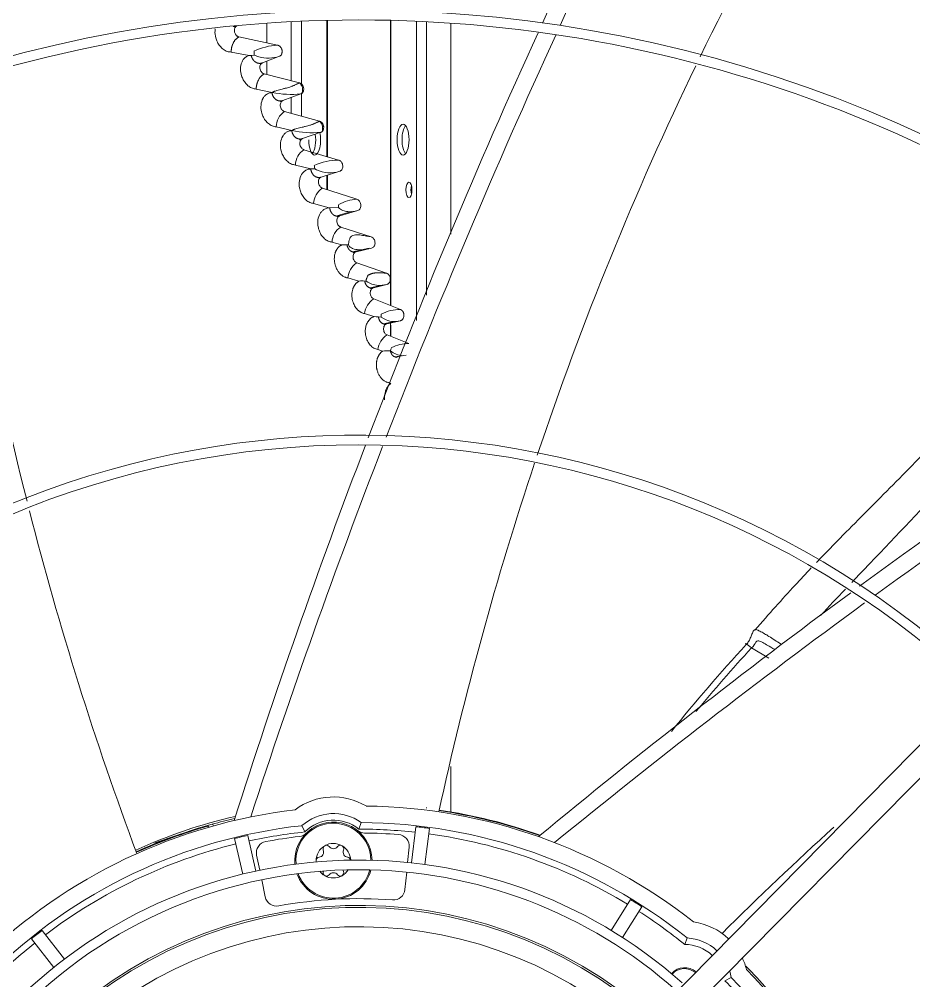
# Model space of a CAD drawing. Header units: millimetres. Extents: x 113490 to 142599, y -20467 to 115.
# Drawn here: x 130017.3 to 130248.8, y -11265.2 to -11016.3 of the extents above; entities that cross this region are included whole.
import ezdxf

# ---------------------------------------------------------------- set-up
doc = ezdxf.new("R2010")
doc.units = ezdxf.units.MM
doc.layers.add('DV3_0', color=7, linetype='Continuous')

msp = doc.modelspace()

# ---------------------------------------------------------------- linework, layer by layer
at = {"layer": 'DV3_0', "color": 7, "linetype": 'Continuous', "lineweight": 15}
for p, q in [((130081.43, -11022.44), (130081.43, -11017.32)), ((130097.09, -11051.89), (130097.09, -11016.59)), ((130113.39, -11016.59), (130113.39, -11090.41)), ((130129.05, -11071.94), (130129.05, -11017.32)), ((130074.19, -11020.9), (130084.19, -11023.02)), ((130072.21, -11024.81), (130076.87, -11025.66)), ((130078.11, -11025.08), (130078.1, -11024.59)), ((130078.18, -11025.58), (130078.11, -11025.08)), ((130078.18, -11025.58), (130077.37, -11025.66)), ((130079.35, -11026.02), (130078.18, -11025.58)), ((130084.67, -11025.89), (130080.26, -11027.62)), ((130081.43, -11030.64), (130081.43, -11027.16)), ((130080.74, -11030.47), (130089.84, -11032.77)), ((130078.67, -11034.38), (130082.8, -11035.28)), ((130082.8, -11035.28), (130082.72, -11035.3)), ((130090.24, -11035.65), (130085.58, -11037.37)), ((130085.99, -11040.22), (130095.03, -11042.71)), ((130083.86, -11044.17), (130087.91, -11045.12)), ((130087.91, -11045.12), (130087.86, -11045.13)), ((130095.37, -11045.59), (130090.66, -11047.22)), ((130091.01, -11050.09), (130100, -11052.76)), ((130088.81, -11054.05), (130092.84, -11055.07)), ((130092.84, -11055.07), (130092.79, -11055.09)), ((130093.82, -11055.04), (130092.84, -11055.07)), ((130093.72, -11054.35), (130093.71, -11054.16)), ((130093.75, -11054.64), (130093.72, -11054.35)), ((130093.82, -11055.04), (130093.75, -11054.64)), ((130094.28, -11055.27), (130093.82, -11055.04)), ((130100.27, -11055.65), (130095.51, -11057.18)), ((130097.09, -11060.47), (130097.09, -11056.68)), ((130095.8, -11060.06), (130104.74, -11062.92)), ((130093.53, -11064.02), (130097.56, -11065.12)), ((130099.95, -11065.09), (130097.69, -11065.13)), ((130099.31, -11067.3), (130103.34, -11066.12)), ((130104.94, -11065.83), (130100.3, -11067.21)), ((130100.54, -11070.1), (130108.41, -11072.63)), ((130098.28, -11074.03), (130100.79, -11074.72)), ((130102.18, -11074.72), (130100.79, -11074.72)), ((130102.53, -11074.72), (130102.17, -11074.72)), ((130103.63, -11076.57), (130107.9, -11075.59)), ((130108.54, -11075.56), (130104.57, -11076.49)), ((130104.71, -11079.4), (130112.39, -11082.05)), ((130102.4, -11083.28), (130105.27, -11084.12)), ((130107.14, -11084.11), (130106.75, -11084.11)), ((130107.52, -11084.34), (130107.14, -11084.11)), ((130107.27, -11083.34), (130107.38, -11083.07)), ((130108.14, -11085.89), (130110.93, -11085.23)), ((130112.47, -11084.98), (130109.03, -11085.81)), ((130112.47, -11084.98), (130110.63, -11085.24)), ((130109.09, -11088.72), (130115.98, -11091.43)), ((130106.71, -11092.53), (130109.09, -11093.31)), ((130111.03, -11093.03), (130111.04, -11092.64)), ((130111.05, -11093.4), (130110.3, -11093.36)), ((130111.05, -11093.4), (130111.03, -11093.03)), ((130111.78, -11093.86), (130111.05, -11093.4)), ((130111.61, -11095.2), (130114.48, -11094.58)), ((130115.97, -11094.36), (130112.51, -11095.13)), ((130113.39, -11094.82), (130113.39, -11098.4)), ((130112.52, -11098.06), (130118.16, -11100.29)), ((130110.13, -11101.84), (130111.34, -11102.24)), ((130113.4, -11102.19), (130113.52, -11101.75)), ((130113.52, -11101.75), (130113.68, -11101.34)), ((130114.58, -11103.73), (130117.46, -11103.28)), ((130112.87, -11110.37), (130113.54, -11110.61)), ((130206.85, -11179.08), (130211.33, -11181.72)), ((130264.86, -11189.57), (130114.36, -11342.19)), ((130119.28, -11345.75), (130269.19, -11193.73)), ((130129.05, -11221.52), (130129.05, -11209.81)), ((130105.24, -11225.99), (130105.81, -11224.29)), ((130063.64, -11225.77), (130052.4, -11229.56)), ((130091.23, -11226.72), (130090.48, -11225.09)), ((130120.01, -11225.36), (130118.86, -11234.73)), ((130123.48, -11225.79), (130122.33, -11235.15)), ((130073.07, -11228.43), (130075.19, -11237.63)), ((130076.48, -11227.64), (130078.6, -11236.84)), ((130118.26, -11230.68), (130117.86, -11234.62)), ((130079.58, -11236.63), (130078.77, -11232.75)), ((130117.61, -11237.11), (130117.16, -11241.63)), ((130081.01, -11243.52), (130080.09, -11239.08)), ((130175.52, -11244.21), (130170.52, -11252.22)), ((130178.49, -11246.07), (130173.49, -11254.07)), ((130020.48, -11254.35), (130026.29, -11261.79)), ((130023.24, -11252.2), (130029.05, -11259.63)), ((130189.57, -11255.85), (130190.19, -11254.17)), ((130199.99, -11265.24), (130201.6, -11264.44))]:
    msp.add_line(p, q, dxfattribs=at)
at = {"layer": 'DV3_0', "color": 7, "linetype": 'Continuous', "lineweight": 20}
for p, q in [((130087.74, -11032.24), (130087.74, -11016.94)), ((130090.36, -11033.06), (130090.36, -11016.81)), ((130096.93, -11051.84), (130096.93, -11016.59)), ((130113.55, -11090.47), (130113.55, -11016.59)), ((130120.12, -11094.34), (130120.12, -11016.81)), ((130122.74, -11087.77), (130122.74, -11016.94)), ((130087.74, -11040.7), (130087.74, -11036.57)), ((130090.36, -11041.42), (130090.36, -11035.57)), ((130096.93, -11060.42), (130096.93, -11056.73)), ((130113.55, -11098.47), (130113.55, -11095.49)), ((130122.74, -11220.58), (130122.74, -11220.38)), ((130066.07, -11225.21), (130066.03, -11225.07))]:
    msp.add_line(p, q, dxfattribs=at)
at = {"layer": 'DV3_0', "color": 7, "linetype": 'Continuous', "lineweight": 15}
for centre, radius, start, end in [((130105.24, -11359.99), 456, 45.9967, 135.345), ((130105.24, -11359.99), 453.5, 90, 135.5593), ((130105.24, -11359.99), 453.5, 45.9921, 90), ((131826.83, -11783.04), 1840.9, 151.96336, 155.42218), ((131904.01, -11818.41), 1921.39, 152.07515, 155.37903), ((130978.24, -11406.96), 872.25, 146.8819, 154.10499), ((130105.24, -11359.99), 346, 46.4603, 135.3186), ((130105.24, -11359.99), 343.5, 90, 135.6595), ((130105.24, -11359.99), 343.5, 46.1768, 90), ((130073.26, -11017.29), 1.01, 237.3185, 274.2111), ((131826.83, -11783.04), 1840.9, 155.5057, 159.04474), ((131904.01, -11818.41), 1921.39, 155.45411, 158.83061), ((130085.03, -11038.94), 15.94, 93.0225, 115.8037), ((130077.18, -11031.74), 6.08, 88.2156, 92.9435), ((130081.83, -11018.02), 8.37, 252.8205, 289.8805), ((130978.24, -11406.96), 872.25, 154.27465, 161.43083), ((130865.05, -10927.53), 872.25, 186.99692, 194.17255), ((130087.77, -11010.44), 25.33, 258.6846, 275.5926), ((130085.17, -11036.72), 0.892, 234.0269, 274.1956), ((130088.54, -11044.15), 4.67, 122.9395, 180.3161), ((130093.19, -11020.86), 24.83, 257.7251, 275.0524), ((130090.24, -11046.62), 0.85, 232.3055, 274.4729), ((130093.63, -11054.13), 4.82, 122.93, 179.0377), ((130100.15, -11068.3), 15.54, 90.5595, 114.5067), ((130097.72, -11048.53), 7.57, 242.9588, 289.7405), ((130095.08, -11056.64), 0.798, 230.1456, 274.5886), ((130098.44, -11064.19), 4.91, 122.562, 177.9785), ((130097.28, -11068.84), 3.73, 83.6363, 85.6103), ((130106.38, -11065.36), 6.43, 173.7436, 177.5751), ((130105.53, -11065.28), 5.58, 169.9864, 173.5772), ((130105.28, -11073.44), 10.53, 92.977, 119.9222), ((130103.18, -11074.23), 4.9, 122.5708, 177.6361), ((130107.79, -11074.97), 5.25, 155.3579, 164.2643), ((130108.19, -11075.1), 5.67, 164.1449, 176.1971), ((130104.57, -11073.5), 2.38, 211.0548, 246.3315), ((130105.64, -11069.94), 6.08, 250.5416, 281.6366), ((130105.47, -11064.61), 11.37, 277.0844, 285.6697), ((130107.39, -11083.62), 5, 122.4652, 176.1927), ((130113.04, -11085.54), 6.18, 151.3363, 156.4381), ((130106.08, -11089.99), 5.93, 83.4895, 97.7815), ((130110.83, -11078.67), 6.57, 239.7121, 268.2407), ((130111.86, -11093.1), 5.19, 122.293, 173.6198), ((130116.06, -11102.41), 10.97, 90.3743, 117.168), ((130109.45, -11099.24), 5.93, 81.7806, 93.4834), ((130114.47, -11089.15), 5.43, 240.2883, 286.0903), ((130115.28, -11102.44), 5.18, 122.1683, 173.2983), ((131324.82, -12646.64), 1840.9, 122.79433, 126.30553), ((130112.52, -11108.08), 5.96, 81.5356, 101.4495), ((130116.88, -11097.9), 5.52, 230.9286, 267.3042), ((130118.26, -11110.75), 10.47, 90.5253, 115.9355), ((131370.63, -12718.12), 1921.39, 122.74609, 126.08801), ((130105.24, -11359.99), 236, 46.5586, 135.2674), ((130105.24, -11359.99), 233.5, 90, 135.7261), ((131826.83, -11783.04), 1840.9, 159.10826, 162.31372), ((131904.01, -11818.41), 1921.39, 158.90776, 161.94183), ((130105.24, -11359.99), 233.5, 46.5418, 90), ((130978.24, -11406.96), 872.25, 161.57137, 167.7255), ((130865.05, -10927.53), 872.25, 194.34102, 200.4525), ((131324.82, -12646.64), 1840.9, 126.39449, 129.58672), ((131370.63, -12718.12), 1921.39, 126.18988, 129.21483), ((130507.32, -11457.86), 411.46, 137.1813, 141.3215), ((130517.1, -11463.88), 421.15, 137.4489, 140.4249), ((130098.64, -11234.16), 16.5, 59.1138, 126.8862), ((130105.24, -11359.99), 140, 96.7677, 134.2323), ((130098.64, -11234.16), 12.2, 54.0148, 131.9852), ((130105.24, -11359.99), 140, 51.7677, 89.2323), ((130105.24, -11359.99), 140.5, 70.6035, 81.4839), ((130101.49, -11348.69), 129.1, 102.6466, 114.718), ((130105.24, -11359.99), 140.5, 103.2172, 105.6896), ((130098.64, -11234.16), 10, 0.7258, 185.2742), ((130098.64, -11234.16), 10.5, 51.1098, 134.8902), ((130105.24, -11359.99), 135.7, 51.2429, 89.7571), ((130105.24, -11359.99), 135.7, 96.2429, 134.7571), ((130105.24, -11359.99), 140.5, 106.2061, 114.2129), ((130105.24, -11359.99), 134, 95.9991, 102.2517), ((130089.52, -11224.9), 3, 276.6363, 314.568), ((130106.75, -11224), 3, 231.432, 269.3637), ((130105.24, -11359.99), 134, 83.7483, 90.0009), ((130105.24, -11359.99), 133, 85.5723, 89.3637), ((130814.25, -11871.46), 872.22, 132.21456, 134.84001), ((130081.71, -11232.14), 3, 100.4277, 191.75), ((130105.24, -11359.99), 133, 96.6363, 100.4277), ((130098.64, -11234.16), 4.48, 90, 120), ((130098.64, -11234.16), 4.47, 60, 90), ((130115.27, -11230.38), 3, 354.25, 85.5723), ((130105.24, -11359.99), 134, 58.7483, 82.2517), ((130105.24, -11359.99), 134, 103.7483, 127.2517), ((130098.64, -11234.16), 4.47, 120, 180), ((130094.77, -11231.93), 1.36, 277.5224, 22.4776), ((130096.85, -11231.06), 0.895, 120, 202.4776), ((130096.85, -11231.06), 0.895, 37.5224, 120), ((130098.64, -11229.69), 1.36, 217.5224, 322.4776), ((130100.43, -11231.06), 0.895, 60, 142.4776), ((130098.64, -11234.16), 4.48, 1.9825, 60), ((130100.43, -11231.06), 0.895, 337.5224, 60), ((130102.52, -11231.93), 1.36, 157.5224, 262.4776), ((130105.24, -11359.99), 126, 48.3991, 135.1791), ((130095.06, -11234.16), 0.895, 97.5224, 180), ((130098.64, -11234.16), 4.47, 180, 184.0175), ((130095.06, -11234.16), 0.895, 180, 200.2402), ((130102.22, -11234.16), 0.895, 9.9487, 82.4776), ((130105.24, -11359.99), 123.5, 90, 135.9997), ((130098.64, -11234.16), 10, 199.6905, 346.3095), ((130098.64, -11234.16), 4.47, 217.8113, 240), ((130096.85, -11237.26), 0.895, 157.5224, 240), ((130094.77, -11236.4), 1.36, 337.5224, 341.5363), ((130098.64, -11234.16), 4.48, 300, 328.1887), ((130100.43, -11237.26), 0.895, 300, 22.4776), ((130102.52, -11236.4), 1.36, 186.618, 202.4776), ((130105.24, -11359.99), 123.5, 48.3006, 90), ((130096.85, -11237.26), 0.895, 240, 322.4776), ((130098.64, -11234.16), 4.48, 240, 300), ((130098.64, -11238.64), 1.36, 37.5224, 142.4776), ((130100.43, -11237.26), 0.895, 217.5224, 300), ((130114.17, -11241.33), 3, 265.6946, 354.25), ((130083.95, -11242.91), 3, 191.75, 280.3054), ((130105.24, -11359.99), 116, 85.6946, 100.3054), ((130105.24, -11359.99), 114.25, 48.4114, 135.1695), ((130105.24, -11359.99), 113.75, 48.4247, 135.086), ((130105.24, -11359.99), 134, 50.9991, 57.2517), ((130189.55, -11266.35), 16.5, 46.3964, 81.8862), ((130189.55, -11266.35), 12.2, 46.7471, 86.9852), ((130105.24, -11359.99), 134, 128.7483, 135.0009), ((130189.55, -11266.35), 10.5, 46.9653, 89.8902), ((130189.55, -11266.35), 16.5, 14.1138, 25.142), ((130189.55, -11266.35), 4.5, 49.0529, 138), ((130105.24, -11359.99), 140.5, 37.8001, 44.5323), ((130189.55, -11266.35), 4.25, 49.2681, 138.9663), ((130189.55, -11266.35), 12.2, 9.0148, 17.4816), ((130105.24, -11359.99), 135.7, 6.2429, 44.7571), ((130105.24, -11359.99), 140, 6.7677, 44.2323), ((130105.24, -11359.99), 134, 38.7483, 45.0009), ((130435.61, -13101.74), 1840.9, 93.67624, 96.85972)]:
    msp.add_arc(centre, radius, start, end, dxfattribs=at)
at = {"layer": 'DV3_0', "color": 7, "linetype": 'Continuous', "lineweight": 20}
for centre, radius, start, end in [((130105.24, -11359.99), 461.75, 46.1456, 74.9574), ((130105.24, -11359.99), 140.35, 70.5208, 81.4905), ((130098.64, -11234.16), 9.71, 0.7926, 185.2074), ((130105.24, -11359.99), 140.35, 106.2061, 114.1302), ((130098.64, -11234.16), 9.71, 200.0694, 345.9306), ((130105.24, -11359.99), 108.75, 48.5638, 135.4011)]:
    msp.add_arc(centre, radius, start, end, dxfattribs=at)
at = {"layer": 'DV3_0', "color": 7, "linetype": 'Continuous', "lineweight": 15}
for centre, major_axis in [((130116.68, -11047.49), (0, -4)), ((130118.19, -11060.49), (0, -2))]:
    msp.add_ellipse(centre, major_axis=major_axis, ratio=0.386711, dxfattribs=at)
for centre, major_axis, ratio, start_param, end_param in [((130117.97, -11047.49), (0, -4), 0.386711, 3.572097, 5.852681), ((130093.8, -11047.49), (0, -4), 0.386711, 4.712389, 6.283185), ((130092.51, -11047.49), (0, -4), 0.386711, 0.430504, 1.935039), ((130093.8, -11047.49), (0, -4), 0.386711, 0, 2.053466), ((130119.48, -11060.49), (0, -2), 0.386711, 4.129099, 5.295679), ((130113.99, -11405.13), (-35.58, 183.06), 0.866796, 0.070986, 0.078814), ((130121.25, -11229.6), (21.65, -2.66), 0.186545, 1.490488, 1.651105), ((130075.69, -11231.99), (21.26, 4.91), 0.186545, 1.490488, 1.651105), ((130174.85, -11248.58), (18.5, -11.56), 0.186545, 1.490488, 1.651105), ((130024.36, -11256.47), (17.19, 13.43), 0.186545, 1.490488, 1.651105)]:
    msp.add_ellipse(centre, major_axis=major_axis, ratio=ratio, start_param=start_param, end_param=end_param, dxfattribs=at)
at = {"layer": 'DV3_0', "color": 7, "linetype": 'Continuous', "lineweight": 20}
for centre, major_axis, ratio, start_param, end_param in [((130067.38, -11225.21), (-0.135, 0.481), 0.498743, 4.711945, 6.283185), ((130066.16, -11225.55), (-0.14, 0.48), 0.498451, 4.711945, 6.283185), ((130066.16, -11225.55), (-0.353, 0.354), 0.432332, 4.479982, 5.381811)]:
    msp.add_ellipse(centre, major_axis=major_axis, ratio=ratio, start_param=start_param, end_param=end_param, dxfattribs=at)
at = {"layer": 'DV3_0', "color": 7, "linetype": 'Continuous', "lineweight": 15}
for points, knots in [([(130072.69, -11018.15), (130072.73, -11018.16), (130072.81, -11018.17), (130072.92, -11018.17), (130073.05, -11018.17), (130073.17, -11018.16), (130073.3, -11018.15), (130073.42, -11018.12), (130073.54, -11018.09), (130073.62, -11018.07), (130073.66, -11018.05)], [0.7345722, 0.7345722, 0.7345722, 0.7345722, 0.7635849, 0.797214, 0.8309102, 0.8646595, 0.8984503, 0.9322737, 0.9661242, 1, 1, 1, 1]), ([(130073.66, -11018.05), (130073.64, -11018.06), (130073.59, -11018.08), (130073.52, -11018.12), (130073.46, -11018.16), (130073.4, -11018.21), (130073.31, -11018.3), (130073.2, -11018.44), (130073.1, -11018.64), (130073.04, -11018.88), (130073, -11019.23), (130073.06, -11019.7), (130073.25, -11020.12), (130073.44, -11020.4), (130073.58, -11020.56), (130073.73, -11020.69), (130073.88, -11020.78), (130074.04, -11020.86), (130074.14, -11020.89), (130074.19, -11020.9)], [0, 0, 0, 0, 0.024624, 0.049155, 0.073731, 0.098492, 0.123573, 0.188662, 0.254835, 0.324776, 0.395743, 0.542434, 0.68507, 0.744419, 0.803054, 0.853511, 0.90333, 0.951912, 1, 1, 1, 1]), ([(130068.05, -11018.83), (130068.03, -11018.98), (130067.95, -11019.73), (130068.1, -11020.9), (130068.6, -11022.24), (130069.25, -11023.27), (130070.1, -11024.13), (130071.13, -11024.72), (130071.85, -11024.78), (130072.21, -11024.81)], [0.3618158, 0.3618158, 0.3618158, 0.3618158, 0.3973455, 0.5388105, 0.6262607, 0.7173174, 0.8104477, 0.9044658, 1, 1, 1, 1]), ([(130072.21, -11024.81), (130072.21, -11024.76), (130072.2, -11024.64), (130072.21, -11024.48), (130072.22, -11024.32), (130072.23, -11024.16), (130072.25, -11024.02), (130072.27, -11023.88), (130072.29, -11023.75), (130072.31, -11023.63), (130072.34, -11023.51), (130072.36, -11023.41), (130072.39, -11023.31), (130072.42, -11023.22), (130072.44, -11023.13), (130072.47, -11023.06), (130072.5, -11022.99), (130072.52, -11022.92), (130072.54, -11022.87), (130072.56, -11022.82), (130072.58, -11022.78), (130072.59, -11022.74), (130072.6, -11022.71), (130072.61, -11022.69), (130072.62, -11022.68), (130072.66, -11022.58), (130072.75, -11022.4), (130072.88, -11022.17), (130073.02, -11021.95), (130073.16, -11021.75), (130073.31, -11021.58), (130073.46, -11021.43), (130073.61, -11021.29), (130073.76, -11021.17), (130073.9, -11021.07), (130074.05, -11020.98), (130074.15, -11020.93), (130074.19, -11020.9)], [0, 0, 0, 0, 0.034247, 0.066998, 0.098291, 0.128152, 0.156601, 0.183653, 0.209318, 0.233601, 0.256508, 0.27804, 0.298197, 0.31698, 0.334386, 0.350413, 0.365059, 0.378321, 0.390195, 0.400677, 0.409765, 0.417455, 0.423745, 0.428631, 0.432112, 0.434187, 0.49402, 0.552, 0.608212, 0.662712, 0.715543, 0.766744, 0.816357, 0.864431, 0.911021, 0.956188, 1, 1, 1, 1]), ([(130084.19, -11023.02), (130084.22, -11023.03), (130084.29, -11023.04), (130084.38, -11023.08), (130084.47, -11023.11), (130084.57, -11023.17), (130084.7, -11023.25), (130084.9, -11023.42), (130085.08, -11023.65), (130085.23, -11023.95), (130085.32, -11024.21), (130085.37, -11024.49), (130085.38, -11024.76), (130085.35, -11025.03), (130085.27, -11025.27), (130085.16, -11025.49), (130085.04, -11025.65), (130084.91, -11025.76), (130084.8, -11025.84), (130084.71, -11025.87), (130084.67, -11025.89)], [0, 0, 0, 0, 0.028272, 0.055544, 0.081933, 0.107568, 0.154556, 0.202641, 0.315382, 0.382024, 0.454683, 0.525592, 0.597115, 0.668375, 0.7388, 0.807176, 0.875116, 0.917708, 0.959123, 1, 1, 1, 1]), ([(130076.87, -11025.66), (130076.7, -11025.72), (130076.38, -11025.82), (130075.97, -11026.08), (130075.61, -11026.39), (130075.32, -11026.73), (130075.1, -11027.1), (130074.74, -11027.86), (130074.51, -11029.17), (130074.77, -11030.76), (130075.3, -11032.01), (130075.92, -11032.95), (130076.73, -11033.72), (130077.67, -11034.27), (130078.34, -11034.34), (130078.67, -11034.38)], [0, 0, 0, 0, 0.048864, 0.095129, 0.13896, 0.180413, 0.219499, 0.256141, 0.404018, 0.547159, 0.634107, 0.723737, 0.814827, 0.906766, 1, 1, 1, 1]), ([(130077.37, -11025.66), (130077.38, -11025.71), (130077.4, -11025.8), (130077.44, -11025.94), (130077.48, -11026.07), (130077.53, -11026.2), (130077.59, -11026.33), (130077.65, -11026.45), (130077.72, -11026.57), (130077.79, -11026.69), (130077.87, -11026.8), (130077.95, -11026.9), (130078.03, -11027), (130078.12, -11027.1), (130078.22, -11027.18), (130078.31, -11027.27), (130078.41, -11027.34), (130078.52, -11027.41), (130078.62, -11027.48), (130078.73, -11027.53), (130078.84, -11027.58), (130078.96, -11027.63), (130079.07, -11027.66), (130079.19, -11027.69), (130079.31, -11027.71), (130079.43, -11027.73), (130079.55, -11027.73), (130079.67, -11027.73), (130079.79, -11027.73), (130079.91, -11027.71), (130080.03, -11027.69), (130080.15, -11027.66), (130080.22, -11027.63), (130080.26, -11027.62)], [0, 0, 0, 0, 0.030384, 0.060748, 0.091135, 0.121579, 0.15211, 0.182752, 0.213525, 0.244442, 0.275515, 0.306752, 0.338161, 0.369745, 0.401509, 0.433456, 0.46559, 0.497915, 0.530435, 0.563144, 0.596034, 0.629096, 0.662315, 0.695677, 0.729167, 0.762768, 0.796466, 0.830245, 0.864093, 0.897998, 0.931954, 0.965955, 1, 1, 1, 1]), ([(130080.26, -11027.62), (130080.2, -11027.65), (130080.09, -11027.7), (130079.88, -11027.88), (130079.68, -11028.2), (130079.59, -11028.7), (130079.65, -11029.25), (130079.85, -11029.74), (130080.12, -11030.1), (130080.38, -11030.31), (130080.58, -11030.42), (130080.69, -11030.45), (130080.74, -11030.47)], [0, 0, 0, 0, 0.062102, 0.12489, 0.256734, 0.397285, 0.543216, 0.684976, 0.802585, 0.903031, 0.951697, 1, 1, 1, 1]), ([(130078.67, -11034.38), (130078.67, -11034.32), (130078.67, -11034.21), (130078.68, -11034.04), (130078.7, -11033.87), (130078.72, -11033.72), (130078.74, -11033.57), (130078.76, -11033.43), (130078.79, -11033.29), (130078.82, -11033.17), (130078.85, -11033.05), (130078.88, -11032.94), (130078.91, -11032.84), (130078.94, -11032.74), (130078.97, -11032.66), (130079, -11032.58), (130079.03, -11032.51), (130079.06, -11032.44), (130079.08, -11032.39), (130079.1, -11032.34), (130079.12, -11032.3), (130079.14, -11032.26), (130079.15, -11032.23), (130079.16, -11032.21), (130079.17, -11032.19), (130079.22, -11032.09), (130079.31, -11031.91), (130079.46, -11031.66), (130079.62, -11031.43), (130079.78, -11031.23), (130079.94, -11031.05), (130080.1, -11030.9), (130080.26, -11030.76), (130080.42, -11030.65), (130080.58, -11030.55), (130080.69, -11030.49), (130080.74, -11030.47)], [0, 0, 0, 0, 0.035273, 0.069011, 0.10125, 0.132017, 0.161329, 0.189202, 0.215643, 0.24066, 0.264255, 0.286432, 0.307189, 0.326528, 0.344447, 0.360943, 0.376014, 0.389658, 0.40187, 0.412649, 0.421991, 0.429892, 0.436351, 0.441364, 0.44493, 0.447047, 0.511167, 0.573116, 0.632997, 0.690884, 0.746841, 0.800927, 0.853208, 0.90376, 0.952661, 1, 1, 1, 1]), ([(130082.8, -11035.28), (130082.84, -11035.25), (130082.93, -11035.19), (130083.07, -11035.12), (130083.22, -11035.04), (130083.38, -11034.97), (130083.65, -11034.87), (130084.09, -11034.72), (130084.7, -11034.56), (130085.3, -11034.41), (130085.8, -11034.29), (130086.27, -11034.17), (130086.77, -11034.04), (130087.28, -11033.88), (130087.69, -11033.74), (130088.02, -11033.62), (130088.33, -11033.49), (130088.62, -11033.36), (130088.89, -11033.23), (130089.16, -11033.11), (130089.4, -11032.98), (130089.63, -11032.87), (130089.77, -11032.81), (130089.84, -11032.77)], [0, 0, 0, 0, 0.02239, 0.045542, 0.069487, 0.094252, 0.119858, 0.19121, 0.284759, 0.376509, 0.443355, 0.485065, 0.569332, 0.642591, 0.687514, 0.730371, 0.771441, 0.81104, 0.849517, 0.887246, 0.924627, 0.962072, 1, 1, 1, 1]), ([(130089.84, -11032.77), (130089.87, -11032.78), (130089.92, -11032.79), (130090, -11032.82), (130090.08, -11032.86), (130090.18, -11032.92), (130090.31, -11033), (130090.46, -11033.13), (130090.59, -11033.28), (130090.78, -11033.55), (130090.91, -11033.88), (130090.97, -11034.25), (130090.97, -11034.52), (130090.93, -11034.79), (130090.86, -11035.03), (130090.74, -11035.25), (130090.61, -11035.41), (130090.48, -11035.52), (130090.36, -11035.6), (130090.28, -11035.63), (130090.24, -11035.65)], [0, 0, 0, 0, 0.024123, 0.048338, 0.072771, 0.097546, 0.147172, 0.197151, 0.252995, 0.309556, 0.44801, 0.519109, 0.59083, 0.663237, 0.734728, 0.803122, 0.871248, 0.914926, 0.957627, 1, 1, 1, 1]), ([(130089.84, -11032.77), (130090.01, -11032.87), (130090.19, -11033.08), (130090.49, -11033.61), (130090.61, -11033.94), (130090.71, -11034.59), (130090.7, -11034.91), (130090.56, -11035.41), (130090.42, -11035.58), (130090.24, -11035.65)], [0, 0, 0, 0, 0.25, 0.25, 0.5, 0.5, 0.75, 0.75, 1, 1, 1, 1]), ([(130082.72, -11035.3), (130082.54, -11035.32), (130082.21, -11035.36), (130081.75, -11035.53), (130081.37, -11035.74), (130081.05, -11035.99), (130080.79, -11036.26), (130080.59, -11036.52), (130080.18, -11037.18), (130079.8, -11038.44), (130079.93, -11040.1), (130080.38, -11041.45), (130080.99, -11042.51), (130081.81, -11043.38), (130082.8, -11044.01), (130083.51, -11044.12), (130083.86, -11044.17)], [0, 0, 0, 0, 0.047122, 0.090496, 0.130241, 0.166434, 0.199058, 0.22806, 0.253363, 0.40011, 0.539149, 0.628436, 0.720179, 0.813041, 0.906165, 1, 1, 1, 1]), ([(130082.72, -11035.3), (130082.73, -11035.35), (130082.75, -11035.45), (130082.78, -11035.59), (130082.82, -11035.73), (130082.87, -11035.87), (130082.92, -11036), (130082.98, -11036.13), (130083.04, -11036.25), (130083.11, -11036.37), (130083.18, -11036.49), (130083.26, -11036.6), (130083.35, -11036.7), (130083.44, -11036.8), (130083.53, -11036.9), (130083.62, -11036.98), (130083.72, -11037.06), (130083.83, -11037.14), (130083.93, -11037.2), (130084.04, -11037.26), (130084.15, -11037.32), (130084.27, -11037.36), (130084.38, -11037.4), (130084.5, -11037.43), (130084.62, -11037.46), (130084.74, -11037.47), (130084.86, -11037.48), (130084.98, -11037.48), (130085.1, -11037.47), (130085.22, -11037.46), (130085.34, -11037.44), (130085.46, -11037.41), (130085.54, -11037.38), (130085.58, -11037.37)], [0, 0, 0, 0, 0.030635, 0.061224, 0.091813, 0.122439, 0.153133, 0.183919, 0.214818, 0.245844, 0.27701, 0.308323, 0.339791, 0.371419, 0.40321, 0.435168, 0.467299, 0.499607, 0.532097, 0.564763, 0.597599, 0.630594, 0.663734, 0.697006, 0.730393, 0.763879, 0.797449, 0.831089, 0.864786, 0.898531, 0.932316, 0.966139, 1, 1, 1, 1]), ([(130085.58, -11037.37), (130085.52, -11037.39), (130085.4, -11037.45), (130085.19, -11037.62), (130084.98, -11037.94), (130084.88, -11038.44), (130084.93, -11038.98), (130085.12, -11039.47), (130085.39, -11039.85), (130085.64, -11040.06), (130085.84, -11040.17), (130085.94, -11040.21), (130085.99, -11040.22)], [0, 0, 0, 0, 0.06232, 0.125349, 0.257498, 0.397954, 0.54335, 0.684485, 0.801986, 0.902662, 0.951486, 1, 1, 1, 1]), ([(130087.91, -11045.12), (130087.95, -11045.09), (130088.04, -11045.04), (130088.19, -11044.96), (130088.34, -11044.89), (130088.51, -11044.82), (130088.78, -11044.72), (130089.23, -11044.58), (130089.85, -11044.43), (130090.47, -11044.28), (130090.97, -11044.17), (130091.45, -11044.06), (130091.96, -11043.94), (130092.47, -11043.79), (130092.89, -11043.65), (130093.21, -11043.53), (130093.52, -11043.41), (130093.82, -11043.29), (130094.09, -11043.16), (130094.35, -11043.04), (130094.6, -11042.92), (130094.83, -11042.81), (130094.96, -11042.74), (130095.03, -11042.71)], [0, 0, 0, 0, 0.022591, 0.045965, 0.070153, 0.095183, 0.121079, 0.193087, 0.287972, 0.379275, 0.446421, 0.489214, 0.573272, 0.646377, 0.691029, 0.733567, 0.774271, 0.81346, 0.851488, 0.88874, 0.925625, 0.962567, 1, 1, 1, 1]), ([(130095.03, -11042.71), (130095.06, -11042.72), (130095.11, -11042.73), (130095.19, -11042.76), (130095.27, -11042.8), (130095.38, -11042.86), (130095.5, -11042.95), (130095.65, -11043.08), (130095.78, -11043.24), (130095.96, -11043.51), (130096.08, -11043.84), (130096.14, -11044.2), (130096.13, -11044.48), (130096.09, -11044.74), (130096.01, -11044.99), (130095.89, -11045.2), (130095.75, -11045.36), (130095.62, -11045.47), (130095.5, -11045.54), (130095.42, -11045.57), (130095.37, -11045.59)], [0, 0, 0, 0, 0.024221, 0.048526, 0.073043, 0.097896, 0.147641, 0.197716, 0.253529, 0.310059, 0.447944, 0.518776, 0.590268, 0.662595, 0.734061, 0.802568, 0.870843, 0.914661, 0.957497, 1, 1, 1, 1]), ([(130095.03, -11042.71), (130095.21, -11042.81), (130095.39, -11043.02), (130095.68, -11043.56), (130095.79, -11043.9), (130095.89, -11044.55), (130095.87, -11044.86), (130095.71, -11045.36), (130095.56, -11045.53), (130095.37, -11045.59)], [0, 0, 0, 0, 0.25, 0.25, 0.5, 0.5, 0.75, 0.75, 1, 1, 1, 1]), ([(130087.86, -11045.13), (130087.68, -11045.15), (130087.33, -11045.19), (130086.87, -11045.35), (130086.47, -11045.57), (130086.15, -11045.82), (130085.89, -11046.08), (130085.69, -11046.34), (130085.27, -11046.98), (130084.87, -11048.22), (130084.96, -11049.88), (130085.39, -11051.25), (130085.98, -11052.33), (130086.79, -11053.22), (130087.76, -11053.87), (130088.46, -11053.99), (130088.81, -11054.05)], [0, 0, 0, 0, 0.048442, 0.092755, 0.133055, 0.169407, 0.201787, 0.230133, 0.254365, 0.400813, 0.538758, 0.629112, 0.721369, 0.814231, 0.906977, 1, 1, 1, 1]), ([(130087.86, -11045.13), (130087.87, -11045.18), (130087.89, -11045.28), (130087.92, -11045.42), (130087.95, -11045.56), (130088, -11045.7), (130088.05, -11045.83), (130088.11, -11045.96), (130088.17, -11046.09), (130088.23, -11046.21), (130088.31, -11046.33), (130088.38, -11046.44), (130088.46, -11046.54), (130088.55, -11046.64), (130088.64, -11046.74), (130088.73, -11046.83), (130088.83, -11046.91), (130088.93, -11046.98), (130089.04, -11047.05), (130089.14, -11047.11), (130089.25, -11047.16), (130089.37, -11047.21), (130089.48, -11047.25), (130089.6, -11047.28), (130089.71, -11047.31), (130089.83, -11047.32), (130089.95, -11047.33), (130090.07, -11047.33), (130090.19, -11047.33), (130090.31, -11047.31), (130090.42, -11047.29), (130090.54, -11047.26), (130090.62, -11047.23), (130090.66, -11047.22)], [0, 0, 0, 0, 0.030734, 0.061421, 0.092104, 0.12282, 0.1536, 0.184466, 0.215439, 0.246533, 0.277759, 0.309125, 0.340636, 0.372297, 0.404113, 0.436086, 0.468222, 0.500526, 0.533002, 0.565646, 0.598452, 0.631408, 0.664503, 0.697721, 0.731048, 0.764467, 0.797965, 0.831527, 0.865142, 0.898801, 0.932497, 0.96623, 1, 1, 1, 1]), ([(130090.66, -11047.22), (130090.6, -11047.25), (130090.48, -11047.3), (130090.26, -11047.47), (130090.05, -11047.78), (130089.94, -11048.28), (130089.97, -11048.82), (130090.15, -11049.32), (130090.41, -11049.7), (130090.66, -11049.91), (130090.86, -11050.03), (130090.96, -11050.07), (130091.01, -11050.09)], [0, 0, 0, 0, 0.062549, 0.125812, 0.258284, 0.398682, 0.543566, 0.684075, 0.801456, 0.902317, 0.951347, 1, 1, 1, 1]), ([(130100, -11052.76), (130100.12, -11052.8), (130100.34, -11052.89), (130100.64, -11053.15), (130100.89, -11053.53), (130101.06, -11054.02), (130101.08, -11054.57), (130100.94, -11055.08), (130100.7, -11055.4), (130100.47, -11055.58), (130100.34, -11055.63), (130100.27, -11055.65)], [0, 0, 0, 0, 0.104422, 0.203054, 0.315004, 0.452188, 0.594733, 0.73555, 0.873812, 0.937759, 1, 1, 1, 1]), ([(130092.79, -11055.09), (130092.6, -11055.1), (130092.24, -11055.14), (130091.76, -11055.3), (130091.36, -11055.52), (130091.03, -11055.77), (130090.78, -11056.02), (130090.58, -11056.27), (130090.15, -11056.89), (130089.73, -11058.11), (130089.79, -11059.76), (130090.18, -11061.14), (130090.76, -11062.24), (130091.54, -11063.15), (130092.5, -11063.81), (130093.19, -11063.95), (130093.53, -11064.02)], [0, 0, 0, 0, 0.050205, 0.095756, 0.136766, 0.173286, 0.205281, 0.232678, 0.25539, 0.401679, 0.538547, 0.629872, 0.722586, 0.815422, 0.907786, 1, 1, 1, 1]), ([(130092.79, -11055.09), (130092.79, -11055.13), (130092.81, -11055.23), (130092.84, -11055.37), (130092.87, -11055.51), (130092.91, -11055.65), (130092.96, -11055.78), (130093.02, -11055.91), (130093.07, -11056.04), (130093.14, -11056.16), (130093.21, -11056.28), (130093.28, -11056.39), (130093.36, -11056.5), (130093.44, -11056.6), (130093.53, -11056.69), (130093.62, -11056.78), (130093.72, -11056.86), (130093.82, -11056.94), (130093.92, -11057.01), (130094.02, -11057.07), (130094.13, -11057.12), (130094.24, -11057.17), (130094.35, -11057.21), (130094.46, -11057.24), (130094.58, -11057.27), (130094.69, -11057.28), (130094.81, -11057.29), (130094.93, -11057.3), (130095.04, -11057.29), (130095.16, -11057.28), (130095.28, -11057.25), (130095.39, -11057.22), (130095.47, -11057.2), (130095.51, -11057.18)], [0, 0, 0, 0, 0.030851, 0.061651, 0.092443, 0.123263, 0.154141, 0.185099, 0.216157, 0.247329, 0.278623, 0.310048, 0.341609, 0.37331, 0.405155, 0.437146, 0.46929, 0.50159, 0.534052, 0.566673, 0.599445, 0.632359, 0.665402, 0.69856, 0.731818, 0.765162, 0.798576, 0.832048, 0.865567, 0.899125, 0.932715, 0.966339, 1, 1, 1, 1]), ([(130095.51, -11057.18), (130095.45, -11057.21), (130095.33, -11057.26), (130095.11, -11057.43), (130094.89, -11057.74), (130094.76, -11058.23), (130094.78, -11058.77), (130094.95, -11059.27), (130095.2, -11059.66), (130095.44, -11059.88), (130095.64, -11060), (130095.74, -11060.04), (130095.8, -11060.06)], [0, 0, 0, 0, 0.062812, 0.126364, 0.259394, 0.400016, 0.544658, 0.684677, 0.801948, 0.903051, 0.951597, 1, 1, 1, 1]), ([(130097.56, -11065.12), (130097.38, -11065.14), (130097.04, -11065.18), (130096.57, -11065.36), (130096.18, -11065.57), (130095.85, -11065.83), (130095.59, -11066.09), (130095.39, -11066.34), (130094.97, -11066.98), (130094.55, -11068.2), (130094.6, -11069.84), (130094.99, -11071.21), (130095.56, -11072.29), (130096.34, -11073.18), (130097.27, -11073.82), (130097.94, -11073.96), (130098.28, -11074.03)], [0, 0, 0, 0, 0.049141, 0.094092, 0.13496, 0.171784, 0.204539, 0.23317, 0.257605, 0.403931, 0.540449, 0.632484, 0.72525, 0.817543, 0.909024, 1, 1, 1, 1]), ([(130097.69, -11065.13), (130097.7, -11065.18), (130097.71, -11065.28), (130097.74, -11065.42), (130097.77, -11065.55), (130097.81, -11065.69), (130097.85, -11065.82), (130097.9, -11065.95), (130097.96, -11066.07), (130098.02, -11066.19), (130098.08, -11066.31), (130098.16, -11066.42), (130098.23, -11066.52), (130098.31, -11066.62), (130098.39, -11066.72), (130098.48, -11066.8), (130098.57, -11066.89), (130098.67, -11066.96), (130098.77, -11067.03), (130098.87, -11067.09), (130098.97, -11067.14), (130099.07, -11067.19), (130099.18, -11067.23), (130099.29, -11067.26), (130099.4, -11067.29), (130099.51, -11067.3), (130099.63, -11067.31), (130099.74, -11067.32), (130099.85, -11067.31), (130099.97, -11067.3), (130100.08, -11067.28), (130100.19, -11067.25), (130100.27, -11067.22), (130100.3, -11067.21)], [0, 0, 0, 0, 0.030903, 0.061757, 0.092606, 0.123482, 0.154416, 0.185429, 0.216539, 0.247758, 0.279095, 0.310558, 0.342151, 0.373878, 0.405741, 0.437743, 0.46989, 0.502187, 0.534638, 0.56724, 0.599989, 0.632874, 0.665883, 0.699003, 0.732219, 0.765517, 0.798883, 0.832304, 0.86577, 0.899275, 0.932814, 0.966387, 1, 1, 1, 1]), ([(130099.95, -11065.09), (130100.28, -11065.42), (130100.67, -11065.66), (130101.5, -11065.98), (130101.93, -11066.07), (130103.24, -11066.2), (130104.13, -11066.09), (130104.94, -11065.83)], [0, 0, 0, 0, 0.25, 0.25, 0.5, 0.5, 1, 1, 1, 1]), ([(130104.94, -11065.83), (130105.2, -11065.75), (130105.44, -11065.55), (130105.74, -11064.99), (130105.8, -11064.63), (130105.73, -11064.1), (130105.68, -11063.92), (130105.55, -11063.62), (130105.47, -11063.49), (130105.2, -11063.16), (130105, -11063.01), (130104.74, -11062.92)], [0, 0, 0, 0, 0.25, 0.25, 0.5, 0.5, 0.625, 0.625, 0.75, 0.75, 1, 1, 1, 1]), ([(130100.3, -11067.21), (130100.24, -11067.23), (130100.12, -11067.28), (130099.89, -11067.44), (130099.66, -11067.75), (130099.52, -11068.24), (130099.53, -11068.79), (130099.69, -11069.3), (130099.94, -11069.69), (130100.18, -11069.92), (130100.38, -11070.04), (130100.49, -11070.08), (130100.54, -11070.1)], [0, 0, 0, 0, 0.062383, 0.125326, 0.258613, 0.399122, 0.543125, 0.682116, 0.798667, 0.899797, 0.950261, 1, 1, 1, 1]), ([(130108.41, -11072.63), (130108.02, -11072.6), (130107.6, -11072.53), (130106.74, -11072.37), (130106.28, -11072.28), (130105.58, -11072.16), (130105.34, -11072.13), (130104.87, -11072.1), (130104.63, -11072.09), (130104.14, -11072.14), (130103.9, -11072.19), (130103.44, -11072.4), (130103.22, -11072.55), (130103.02, -11072.78)], [0, 0, 0, 0, 0.25, 0.25, 0.5, 0.5, 0.625, 0.625, 0.75, 0.75, 0.875, 0.875, 1, 1, 1, 1]), ([(130108.54, -11075.56), (130108.75, -11075.51), (130108.97, -11075.37), (130109.3, -11074.93), (130109.41, -11074.61), (130109.43, -11074.08), (130109.4, -11073.89), (130109.31, -11073.53), (130109.23, -11073.37), (130108.96, -11072.94), (130108.73, -11072.75), (130108.41, -11072.63)], [0, 0, 0, 0, 0.25, 0.25, 0.5, 0.5, 0.625, 0.625, 0.75, 0.75, 1, 1, 1, 1]), ([(130100.79, -11074.72), (130100.74, -11074.75), (130100.64, -11074.8), (130100.49, -11074.89), (130100.35, -11074.99), (130100.22, -11075.09), (130100.09, -11075.2), (130099.98, -11075.31), (130099.87, -11075.43), (130099.76, -11075.56), (130099.67, -11075.68), (130099.58, -11075.81), (130099.49, -11075.95), (130099.42, -11076.08), (130099.34, -11076.22), (130099.28, -11076.36), (130099.22, -11076.49), (130099.17, -11076.63), (130099.05, -11076.98), (130098.91, -11077.56), (130098.86, -11078.38), (130098.92, -11079.2), (130099.07, -11079.87), (130099.24, -11080.38), (130099.4, -11080.75), (130099.58, -11081.11), (130099.78, -11081.45), (130100.01, -11081.78), (130100.25, -11082.08), (130100.52, -11082.35), (130100.81, -11082.59), (130101.11, -11082.81), (130101.42, -11082.98), (130101.74, -11083.12), (130102.07, -11083.23), (130102.29, -11083.26), (130102.4, -11083.28)], [0, 0, 0, 0, 0.017715, 0.035156, 0.052326, 0.069229, 0.085873, 0.102262, 0.118404, 0.134304, 0.149969, 0.165394, 0.18057, 0.19549, 0.21015, 0.224545, 0.238672, 0.252532, 0.266123, 0.340487, 0.413318, 0.484312, 0.552986, 0.587561, 0.622228, 0.656954, 0.691675, 0.726322, 0.760835, 0.79523, 0.829551, 0.863797, 0.897929, 0.931953, 0.965962, 1, 1, 1, 1]), ([(130102.17, -11074.72), (130102.18, -11074.76), (130102.2, -11074.85), (130102.23, -11074.98), (130102.27, -11075.11), (130102.31, -11075.24), (130102.36, -11075.36), (130102.41, -11075.47), (130102.47, -11075.59), (130102.54, -11075.7), (130102.6, -11075.8), (130102.68, -11075.9), (130102.75, -11075.99), (130102.83, -11076.08), (130102.92, -11076.16), (130103.01, -11076.23), (130103.1, -11076.3), (130103.19, -11076.36), (130103.29, -11076.42), (130103.39, -11076.46), (130103.49, -11076.5), (130103.6, -11076.54), (130103.7, -11076.56), (130103.81, -11076.58), (130103.92, -11076.59), (130104.03, -11076.59), (130104.14, -11076.59), (130104.25, -11076.58), (130104.36, -11076.55), (130104.47, -11076.53), (130104.54, -11076.5), (130104.57, -11076.49)], [0, 0, 0, 0, 0.032614, 0.065252, 0.097952, 0.130745, 0.163655, 0.1967, 0.229895, 0.263248, 0.296767, 0.330454, 0.364311, 0.398342, 0.432546, 0.466926, 0.501487, 0.536231, 0.571155, 0.606253, 0.641513, 0.676921, 0.712464, 0.748124, 0.783887, 0.819738, 0.855665, 0.891658, 0.927712, 0.963824, 1, 1, 1, 1]), ([(130295.76, -11074.53), (130294.46, -11076.53), (130289.43, -11084.07), (130280.92, -11095.81), (130269.56, -11109.52), (130257.77, -11122.31), (130245.13, -11135.2), (130233.64, -11146.73), (130226.42, -11154.1), (130223.7, -11156.94)], [0.2462901, 0.2462901, 0.2462901, 0.2462901, 0.286371, 0.3982657, 0.4930433, 0.5876827, 0.6932241, 0.798583, 0.8652718, 0.8652718, 0.8652718, 0.8652718]), ([(130104.57, -11076.49), (130104.51, -11076.51), (130104.39, -11076.54), (130104.16, -11076.69), (130103.91, -11076.98), (130103.74, -11077.47), (130103.72, -11078.02), (130103.86, -11078.55), (130104.1, -11078.96), (130104.38, -11079.25), (130104.6, -11079.35), (130104.71, -11079.4)], [0, 0, 0, 0, 0.05997, 0.119652, 0.253572, 0.393841, 0.538208, 0.67793, 0.796111, 0.898999, 1, 1, 1, 1]), ([(130232.82, -11162.1), (130234.38, -11160.46), (130235.94, -11158.82), (130244.48, -11149.86), (130251.42, -11142.62), (130264.86, -11127.94), (130271.35, -11120.53), (130283.41, -11105.22), (130288.95, -11097.32), (130296.51, -11085.5), (130298.82, -11081.73), (130301.07, -11077.93)], [0.0971663, 0.0971663, 0.0971663, 0.0971663, 0.125, 0.125, 0.25, 0.25, 0.375, 0.375, 0.5, 0.5, 0.557529, 0.557529, 0.557529, 0.557529]), ([(130107.62, -11082.57), (130107.67, -11082.54), (130107.78, -11082.48), (130107.95, -11082.4), (130108.12, -11082.32), (130108.29, -11082.25), (130108.47, -11082.19), (130108.64, -11082.14), (130108.82, -11082.09), (130109.01, -11082.05), (130109.19, -11082.02), (130109.38, -11082), (130109.69, -11081.96), (130110.23, -11081.95), (130110.85, -11081.96), (130111.39, -11081.99), (130111.77, -11082.01), (130112.09, -11082.03), (130112.3, -11082.05), (130112.39, -11082.05)], [0, 0, 0, 0, 0.038089, 0.076072, 0.113983, 0.151854, 0.189717, 0.227605, 0.265552, 0.30359, 0.341755, 0.380079, 0.4186, 0.536848, 0.713623, 0.799402, 0.875674, 0.942505, 1, 1, 1, 1]), ([(130112.39, -11082.05), (130112.42, -11082.06), (130112.47, -11082.08), (130112.55, -11082.12), (130112.63, -11082.16), (130112.73, -11082.23), (130112.86, -11082.33), (130113.04, -11082.53), (130113.24, -11082.88), (130113.36, -11083.3), (130113.37, -11083.66), (130113.34, -11083.94), (130113.28, -11084.2), (130113.17, -11084.43), (130113.02, -11084.64), (130112.87, -11084.78), (130112.73, -11084.88), (130112.6, -11084.94), (130112.51, -11084.97), (130112.47, -11084.98)], [0, 0, 0, 0, 0.025576, 0.050828, 0.075886, 0.100887, 0.151436, 0.201506, 0.315258, 0.449485, 0.520353, 0.591225, 0.66263, 0.73384, 0.803002, 0.871846, 0.915591, 0.958096, 1, 1, 1, 1]), ([(130105.28, -11084.12), (130105.22, -11084.15), (130105.12, -11084.21), (130104.97, -11084.31), (130104.83, -11084.41), (130104.7, -11084.52), (130104.58, -11084.64), (130104.46, -11084.76), (130104.35, -11084.89), (130104.25, -11085.02), (130104.15, -11085.16), (130104.06, -11085.29), (130103.98, -11085.43), (130103.9, -11085.58), (130103.83, -11085.72), (130103.77, -11085.87), (130103.71, -11086.01), (130103.51, -11086.59), (130103.34, -11087.68), (130103.55, -11089.2), (130104.08, -11090.52), (130104.67, -11091.31), (130105.12, -11091.73), (130105.35, -11091.92), (130105.59, -11092.09), (130105.85, -11092.24), (130106.13, -11092.36), (130106.41, -11092.46), (130106.61, -11092.51), (130106.71, -11092.53)], [0, 0, 0, 0, 0.018817, 0.037348, 0.055597, 0.073569, 0.09127, 0.108708, 0.125889, 0.142819, 0.159493, 0.175902, 0.192041, 0.207905, 0.223492, 0.2388, 0.25383, 0.268582, 0.415011, 0.552776, 0.67402, 0.79141, 0.819351, 0.847915, 0.877094, 0.906873, 0.937274, 0.968319, 1, 1, 1, 1]), ([(130106.75, -11084.11), (130106.76, -11084.15), (130106.78, -11084.25), (130106.81, -11084.39), (130106.85, -11084.52), (130106.9, -11084.66), (130106.96, -11084.78), (130107.02, -11084.91), (130107.08, -11085.02), (130107.15, -11085.13), (130107.23, -11085.24), (130107.31, -11085.34), (130107.4, -11085.43), (130107.49, -11085.52), (130107.59, -11085.59), (130107.69, -11085.66), (130107.79, -11085.73), (130107.89, -11085.78), (130108, -11085.82), (130108.11, -11085.86), (130108.22, -11085.88), (130108.34, -11085.9), (130108.45, -11085.91), (130108.57, -11085.91), (130108.69, -11085.9), (130108.8, -11085.88), (130108.92, -11085.85), (130109, -11085.82), (130109.03, -11085.81)], [0, 0, 0, 0, 0.036312, 0.072675, 0.109138, 0.145736, 0.182499, 0.219445, 0.256589, 0.293938, 0.331498, 0.369271, 0.407259, 0.445463, 0.483887, 0.522537, 0.561414, 0.600511, 0.639815, 0.67931, 0.718976, 0.758793, 0.798742, 0.838804, 0.878966, 0.919219, 0.959562, 1, 1, 1, 1]), ([(130107.14, -11084.11), (130107.14, -11084.1), (130107.13, -11084.07), (130107.13, -11084.01), (130107.13, -11083.95), (130107.14, -11083.87), (130107.15, -11083.79), (130107.17, -11083.69), (130107.19, -11083.58), (130107.23, -11083.47), (130107.25, -11083.38), (130107.27, -11083.34)], [0, 0, 0, 0, 0.056086, 0.124592, 0.206444, 0.302202, 0.412239, 0.536828, 0.67619, 0.830519, 1, 1, 1, 1]), ([(130109.03, -11085.81), (130108.97, -11085.83), (130108.84, -11085.87), (130108.6, -11086.03), (130108.36, -11086.32), (130108.19, -11086.8), (130108.17, -11087.35), (130108.29, -11087.86), (130108.52, -11088.27), (130108.79, -11088.56), (130108.99, -11088.67), (130109.09, -11088.72)], [0, 0, 0, 0, 0.063606, 0.127788, 0.262263, 0.402306, 0.545436, 0.683079, 0.800209, 0.900766, 1, 1, 1, 1]), ([(130115.98, -11091.43), (130116.02, -11091.45), (130116.08, -11091.48), (130116.18, -11091.53), (130116.27, -11091.59), (130116.35, -11091.66), (130116.43, -11091.74), (130116.51, -11091.82), (130116.59, -11091.93), (130116.67, -11092.06), (130116.77, -11092.26), (130116.86, -11092.52), (130116.91, -11092.83), (130116.9, -11093.12), (130116.86, -11093.39), (130116.78, -11093.64), (130116.66, -11093.87), (130116.51, -11094.06), (130116.34, -11094.21), (130116.16, -11094.31), (130116.03, -11094.35), (130115.97, -11094.36)], [0, 0, 0, 0, 0.031417, 0.062006, 0.091951, 0.121453, 0.150719, 0.179962, 0.209396, 0.255243, 0.300893, 0.380652, 0.461696, 0.532094, 0.603004, 0.673792, 0.744016, 0.813253, 0.88202, 0.941727, 1, 1, 1, 1]), ([(130109.09, -11093.31), (130108.92, -11093.39), (130108.59, -11093.55), (130108.15, -11093.9), (130107.78, -11094.3), (130107.48, -11094.76), (130107.24, -11095.25), (130107.06, -11095.77), (130106.95, -11096.29), (130106.9, -11096.82), (130106.89, -11097.34), (130106.94, -11097.84), (130107.07, -11098.6), (130107.41, -11099.61), (130108.12, -11100.71), (130109.06, -11101.52), (130109.77, -11101.73), (130110.13, -11101.84)], [0, 0, 0, 0, 0.057149, 0.112708, 0.166865, 0.21973, 0.271209, 0.321317, 0.369954, 0.416919, 0.462187, 0.505684, 0.547208, 0.663083, 0.777602, 0.889838, 1, 1, 1, 1]), ([(130110.3, -11093.36), (130110.31, -11093.41), (130110.32, -11093.51), (130110.35, -11093.65), (130110.39, -11093.79), (130110.43, -11093.93), (130110.48, -11094.06), (130110.54, -11094.18), (130110.6, -11094.3), (130110.67, -11094.42), (130110.74, -11094.53), (130110.82, -11094.63), (130110.9, -11094.72), (130110.99, -11094.81), (130111.08, -11094.89), (130111.18, -11094.97), (130111.28, -11095.03), (130111.38, -11095.09), (130111.49, -11095.13), (130111.59, -11095.17), (130111.71, -11095.2), (130111.82, -11095.22), (130111.93, -11095.23), (130112.05, -11095.23), (130112.16, -11095.22), (130112.28, -11095.2), (130112.39, -11095.17), (130112.47, -11095.14), (130112.51, -11095.13)], [0, 0, 0, 0, 0.036459, 0.072947, 0.109516, 0.146205, 0.183044, 0.220053, 0.257249, 0.294638, 0.332226, 0.370016, 0.408009, 0.446207, 0.484616, 0.523242, 0.562089, 0.60115, 0.640412, 0.67986, 0.719474, 0.759232, 0.799116, 0.839109, 0.879197, 0.919372, 0.959637, 1, 1, 1, 1]), ([(130112.51, -11095.13), (130112.44, -11095.15), (130112.31, -11095.19), (130112.07, -11095.34), (130111.81, -11095.63), (130111.63, -11096.11), (130111.6, -11096.66), (130111.71, -11097.18), (130111.93, -11097.59), (130112.2, -11097.9), (130112.41, -11098), (130112.52, -11098.06)], [0, 0, 0, 0, 0.063282, 0.127415, 0.261665, 0.401231, 0.543573, 0.679986, 0.796697, 0.899021, 1, 1, 1, 1]), ([(130111.34, -11102.24), (130111.29, -11102.28), (130111.19, -11102.35), (130111.05, -11102.48), (130110.92, -11102.61), (130110.8, -11102.74), (130110.68, -11102.88), (130110.57, -11103.03), (130110.47, -11103.19), (130110.38, -11103.34), (130110.29, -11103.5), (130110.21, -11103.67), (130110.14, -11103.84), (130110.07, -11104.01), (130110.01, -11104.18), (130109.96, -11104.36), (130109.91, -11104.53), (130109.88, -11104.71), (130109.84, -11104.89), (130109.82, -11105.07), (130109.8, -11105.24), (130109.79, -11105.42), (130109.78, -11105.6), (130109.78, -11105.77), (130109.78, -11105.94), (130109.79, -11106.12), (130109.8, -11106.28), (130109.82, -11106.45), (130109.84, -11106.61), (130109.87, -11106.77), (130109.9, -11106.93), (130109.94, -11107.08), (130110, -11107.32), (130110.1, -11107.64), (130110.26, -11108.03), (130110.44, -11108.4), (130110.65, -11108.74), (130110.88, -11109.06), (130111.12, -11109.35), (130111.39, -11109.6), (130111.67, -11109.83), (130111.96, -11110.01), (130112.26, -11110.17), (130112.56, -11110.29), (130112.77, -11110.34), (130112.87, -11110.37)], [0, 0, 0, 0, 0.020309, 0.040447, 0.060423, 0.080248, 0.09992, 0.119433, 0.138781, 0.157961, 0.176973, 0.195818, 0.214498, 0.233017, 0.251374, 0.26956, 0.287567, 0.305393, 0.323035, 0.340489, 0.35775, 0.37482, 0.3917, 0.408386, 0.424867, 0.44113, 0.457168, 0.472974, 0.488545, 0.50388, 0.518979, 0.533845, 0.548482, 0.588745, 0.628628, 0.668041, 0.706944, 0.745348, 0.783247, 0.820607, 0.857432, 0.893732, 0.929562, 0.964982, 1, 1, 1, 1]), ([(130113.4, -11102.19), (130113.41, -11102.23), (130113.43, -11102.32), (130113.46, -11102.46), (130113.51, -11102.59), (130113.56, -11102.71), (130113.61, -11102.83), (130113.67, -11102.95), (130113.74, -11103.05), (130113.81, -11103.16), (130113.89, -11103.25), (130113.97, -11103.34), (130114.06, -11103.42), (130114.15, -11103.49), (130114.24, -11103.56), (130114.34, -11103.62), (130114.44, -11103.66), (130114.54, -11103.7), (130114.65, -11103.73), (130114.76, -11103.75), (130114.87, -11103.76), (130114.98, -11103.76), (130115.09, -11103.75), (130115.21, -11103.73), (130115.32, -11103.7), (130115.39, -11103.68), (130115.43, -11103.66)], [0, 0, 0, 0, 0.039379, 0.078861, 0.118492, 0.158305, 0.198326, 0.23857, 0.279045, 0.319755, 0.360702, 0.401883, 0.443299, 0.484951, 0.526844, 0.568977, 0.611341, 0.653922, 0.696699, 0.73965, 0.782752, 0.825986, 0.869335, 0.912787, 0.956339, 1, 1, 1, 1]), ([(130113.54, -11110.61), (130113.39, -11110.72), (130113.11, -11110.93), (130112.77, -11111.33), (130112.51, -11111.71), (130112.32, -11112.07), (130112.19, -11112.38), (130111.97, -11113.03), (130111.83, -11113.87), (130111.87, -11114.63), (130111.89, -11114.88)], [0, 0, 0, 0, 0.0616123, 0.116592, 0.1647515, 0.2059152, 0.2399771, 0.2668323, 0.4116091, 0.481686, 0.481686, 0.481686, 0.481686]), ([(130222.32, -11158.38), (130220.9, -11159.88), (130215.98, -11165.11), (130211.49, -11170.19), (130207.69, -11174.49)], [0.8765408, 0.8765408, 0.8765408, 0.8765408, 0.9116272, 1, 1, 1, 1]), ([(130205.52, -11178.2), (130205.64, -11178.05), (130205.88, -11177.77), (130206.18, -11177.3), (130206.44, -11176.8), (130206.66, -11176.29), (130206.96, -11175.53), (130207.31, -11174.65), (130207.71, -11174.24), (130208.25, -11174.36), (130209.05, -11174.73), (130210.14, -11175.34), (130211.46, -11176.13), (130212.85, -11177.02), (130213.96, -11177.77), (130214.55, -11178.19), (130214.65, -11178.26)], [0, 0, 0, 0, 0.0308823, 0.0618034, 0.0937273, 0.1276085, 0.1643607, 0.2562228, 0.3477186, 0.4000812, 0.475582, 0.5732089, 0.6560123, 0.760322, 0.8589949, 0.8797353, 0.8797353, 0.8797353, 0.8797353]), ([(130206.85, -11179.08), (130207.45, -11178.62), (130207.74, -11177.97), (130208.15, -11177.37), (130208.29, -11177.24), (130208.56, -11177.2), (130208.64, -11177.21), (130208.86, -11177.27), (130209.01, -11177.33), (130209.53, -11177.56), (130209.97, -11177.8), (130210.86, -11178.3), (130211.34, -11178.58), (130212.2, -11179.11), (130212.58, -11179.35), (130212.97, -11179.6)], [0, 0, 0, 0, 0.25, 0.25, 0.375, 0.375, 0.4375, 0.4375, 0.5, 0.5, 0.625, 0.625, 0.75, 0.75, 0.850587, 0.850587, 0.850587, 0.850587]), ([(130205.52, -11178.2), (130205.24, -11177.91), (130205.24, -11177.85), (130205.78, -11178.2), (130206.31, -11178.62), (130206.85, -11179.08)], [0, 0, 0, 0, 0.5, 0.5, 1, 1, 1, 1])]:
    msp.add_open_spline(points, degree=3, knots=knots, dxfattribs=at)
for points in [[(130099.91, -11067.46), (130099.65, -11067.45), (130099.47, -11067.39), (130099.37, -11067.27)], [(130104.15, -11076.74), (130103.9, -11076.72), (130103.75, -11076.65), (130103.68, -11076.54)], [(130108.61, -11086.06), (130108.38, -11086.04), (130108.25, -11085.97), (130108.19, -11085.86)], [(130112.06, -11095.38), (130111.84, -11095.36), (130111.71, -11095.29), (130111.67, -11095.18)], [(130114.94, -11103.91), (130114.74, -11103.88), (130114.63, -11103.81), (130114.61, -11103.71)], [(130224.73, -11170.66), (130226.87, -11168.38), (130229.01, -11166.12), (130231.15, -11163.87)]]:
    msp.add_open_spline(points, degree=3, dxfattribs=at)

doc.saveas('drawing.dxf')
